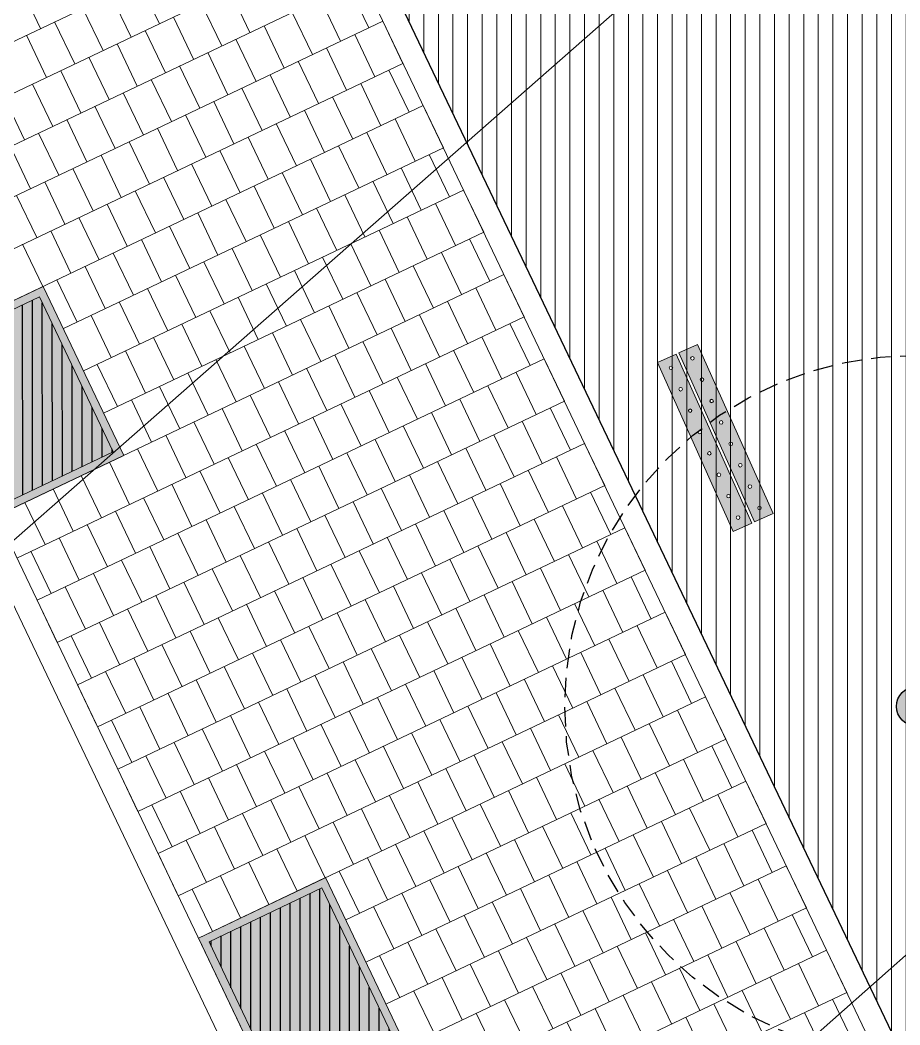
# Model space of a CAD drawing. Header units: metres. Extents: x 678805 to 1359287, y 2747329 to 5497370.
# Drawn here: x 679621.36 to 679632.63, y 2748616.43 to 2748629.31 of the extents above; entities that cross this region are included whole.
import ezdxf
from ezdxf.enums import TextEntityAlignment as Align

# ---------------------------------------------------------------- set-up
doc = ezdxf.new("R2010")
doc.units = ezdxf.units.M
for name, pattern in [('XREF_MON_EIT SUPPORT$0$HIDDEN', [0.375, 0.25, -0.125]), ('XREF_MON_EIT SUPPORT$0$LIM ACERAS$0$PHANTOM2', [1.25, 0.625, -0.125, 0.125, -0.125, 0.125, -0.125]), ('XREF_MON_SFT_TREES$0$HIDDEN', [0.375, 0.25, -0.125])]:
    doc.linetypes.add(name, pattern=pattern)
for name, color, linetype in [('00_XREF_MON_HSC_PAVEMENT', 7, 'Continuous'), ('00_XREF_TWQ_BUILDINGS', 7, 'Continuous'), ('00_XREF_TWQ_SFT_TREES', 7, 'Continuous'), ('00_XREF_TWQ_URBAN CONTEXT', 7, 'Continuous'), ('XREF_MON_EIT SUPPORT$0$SL_TREE_CANOPY_', 254, 'XREF_MON_EIT SUPPORT$0$HIDDEN'), ('XREF_MON_EIT SUPPORT$0$SL_TREE_TRUNK_', 254, 'Continuous'), ('XREF_MON_EIT SUPPORT$0$SL_Trees_out_of_scope_', 254, 'Continuous'), ('XREF_MON_GENERAL_LAYOUT$0$02-L-Edge Line Step -10cm', 6, 'Continuous'), ('XREF_MON_HSC_PAVEMENT$0$03-TR-Tree Pit_Green', 74, 'Continuous'), ('XREF_MON_SFT_TREES$0$SL_TREE_CANOPY', 251, 'XREF_MON_SFT_TREES$0$HIDDEN'), ('XREF_MON_SFT_TREES$0$SL_TREE_TRUNK', 251, 'Continuous'), ('XREF_MON_URBAN CONTEXT$0$XREF_MON_EIT SUPPORT', 7, 'Continuous')]:
    doc.layers.add(name, color=color, linetype=linetype)
for name, color, linetype, true_color in [('02-L-Waterfeatures 01', 7, 'Continuous', 0x4da6ff), ('XREF_MON_HSC_PAVEMENT$0$03-TR-Tree Pit_White', 7, 'Continuous', 0xfcfcfc), ('XREF_MON_SFT_TREES$0$SL_TREE_ACACIA_NILOTICA', 7, 'Continuous', 0x264d00), ('XREF_MON_SFT_TREES$0$SL_TREE_CERCIDIUM_FLORIDUM', 7, 'Continuous', 0xe0e000)]:
    doc.layers.add(name, color=color, linetype=linetype, true_color=true_color)
for name, color, linetype, lineweight in [('XREF_MON_GENERAL_LAYOUT$0$02-L-Level Curves 0.25-0.75m', 33, 'Continuous', 5), ('XREF_MON_GENERAL_LAYOUT$0$02-L-Material Change', 251, 'Continuous', 5), ('XREF_MON_GENERAL_LAYOUT$0$04-BK-Tree Pit', 6, 'Continuous', 5), ('XREF_MON_HSC_FURNITURE$0$03-PG-CBIncluded', 8, 'Continuous', 5), ('XREF_MON_HSC_PAVEMENT$0$04-BK-Tree Pit', 6, 'Continuous', 5)]:
    doc.layers.add(name, color=color, linetype=linetype, lineweight=lineweight)
for name, color, linetype, lineweight, true_color in [('XREF_MON_HSC_PAVEMENT$0$02-L-Joints-Paviment_07_Precast Concrete Blocks 60X40', 7, 'Continuous', 5, 0x999999), ('XREF_MON_HSC_PAVEMENT$0$03-TR-Pavement_01_Compacted Ground', 7, 'Continuous', 5, 0x5a4f30), ('XREF_MON_HSC_PAVEMENT$0$03-TR-Pavement_07_Precast Concrete Blocks 60X40', 7, 'Continuous', 5, 0x999999)]:
    doc.layers.add(name, color=color, linetype=linetype, lineweight=lineweight, true_color=true_color)
doc.layers.get('XREF_MON_SFT_TREES$0$SL_TREE_ACACIA_NILOTICA').off()
doc.layers.get('XREF_MON_SFT_TREES$0$SL_TREE_CERCIDIUM_FLORIDUM').off()
doc.styles.add('XREF_MON_GENERAL_LAYOUT$0$Standard', font='arial.ttf')

# ---------------------------------------------------------------- blocks, each defined once
blk = doc.blocks.new('XREF_MON_EIT SUPPORT$0$trees_outofboundaries')
at = {"layer": 'XREF_MON_EIT SUPPORT$0$SL_TREE_TRUNK_'}
h = blk.add_hatch(color=256, dxfattribs=at)
h.dxf.hatch_style = 1
edge = h.paths.add_edge_path()
edge.add_arc((0, 0), 0.25, 0, 360)
at = {"layer": 'XREF_MON_EIT SUPPORT$0$SL_TREE_CANOPY_', "linetype": 'XREF_MON_EIT SUPPORT$0$LIM ACERAS$0$PHANTOM2'}
blk.add_circle((0, 0), 5, dxfattribs=at)
at = {"layer": 'XREF_MON_EIT SUPPORT$0$SL_TREE_TRUNK_'}
blk.add_circle((0, 0), 0.25, dxfattribs=at)
blk = doc.blocks.new('XREF_MON_EIT SUPPORT')
at = {"layer": 'XREF_MON_EIT SUPPORT$0$SL_Trees_out_of_scope_'}
blk.add_blockref('XREF_MON_EIT SUPPORT$0$trees_outofboundaries', (679616.803, 2748612.973), dxfattribs=at)
blk = doc.blocks.new('XREF_MON_URBAN CONTEXT')
at = {"layer": 'XREF_MON_URBAN CONTEXT$0$XREF_MON_EIT SUPPORT'}
blk.add_blockref('XREF_MON_EIT SUPPORT', (0, 0), dxfattribs=at)
blk = doc.blocks.new('XREF_MON_SFT_TREES$0$cercidium_floridum')
h = blk.add_hatch()
h.set_pattern_fill('ANSI31', color=256, scale=0.1)
edge = h.paths.add_edge_path()
edge.add_arc((0, 0), 4.5, -25.4481, 334.5519)
at = {"layer": 'XREF_MON_SFT_TREES$0$SL_TREE_TRUNK'}
h = blk.add_hatch(color=256, dxfattribs=at)
h.dxf.hatch_style = 1
edge = h.paths.add_edge_path()
edge.add_arc((0, 0), 0.25, 0, 360)
at = {"layer": 'XREF_MON_SFT_TREES$0$SL_TREE_CANOPY', "linetype": 'XREF_MON_SFT_TREES$0$HIDDEN'}
blk.add_circle((0, 0), 4.5, dxfattribs=at)
at = {"layer": 'XREF_MON_SFT_TREES$0$SL_TREE_TRUNK'}
blk.add_circle((0, 0), 0.25, dxfattribs=at)
blk = doc.blocks.new('XREF_MON_SFT_TREES$0$Acacia_nilotica')
h = blk.add_hatch()
h.set_pattern_fill('ANSI31', color=256, scale=0.1)
edge = h.paths.add_edge_path()
edge.add_arc((0, 0), 4, 0, 360)
at = {"layer": 'XREF_MON_SFT_TREES$0$SL_TREE_TRUNK'}
h = blk.add_hatch(color=256, dxfattribs=at)
h.dxf.hatch_style = 1
edge = h.paths.add_edge_path()
edge.add_arc((0, 0), 0.25, 0, 360)
at = {"layer": 'XREF_MON_SFT_TREES$0$SL_TREE_CANOPY', "linetype": 'XREF_MON_SFT_TREES$0$HIDDEN'}
blk.add_circle((0, 0), 4, dxfattribs=at)
at = {"layer": 'XREF_MON_SFT_TREES$0$SL_TREE_TRUNK'}
blk.add_circle((0, 0), 0.25, dxfattribs=at)
blk = doc.blocks.new('XREF_MON_SFT_TREES')
at = {"layer": 'XREF_MON_SFT_TREES$0$SL_TREE_ACACIA_NILOTICA', "rotation": 25.44812939262281}
blk.add_blockref('XREF_MON_SFT_TREES$0$Acacia_nilotica', (679637.305, 2748632.19), dxfattribs=at)
at = {"layer": 'XREF_MON_SFT_TREES$0$SL_TREE_CERCIDIUM_FLORIDUM', "rotation": 25.44812939262281}
for p in [(679632.839, 2748620.516), (679636.491, 2748612.841)]:
    blk.add_blockref('XREF_MON_SFT_TREES$0$cercidium_floridum', p, dxfattribs=at)
blk = doc.blocks.new('XREF_MON_HSC_PAVEMENT$0$ALCORQUE RECTANGULAR')
at = {"layer": 'XREF_MON_HSC_PAVEMENT$0$03-TR-Tree Pit_Green', "ltscale": 0.3}
h = blk.add_hatch(dxfattribs=at)
h.set_pattern_fill('ANSI31', color=256, scale=0.04, angle=-45)
h.set_pattern_definition([(360, (-2068898.16958, 3428624.0145), (3e-17, 0.127), [])])
h.paths.add_polyline_path([(679903.391, 2748647.421), (679902.702, 2748648.869), (679904.689, 2748649.814), (679905.377, 2748648.367)])
at = {"layer": 'XREF_MON_HSC_PAVEMENT$0$03-TR-Tree Pit_White'}
h = blk.add_hatch(color=256, dxfattribs=at)
h.dxf.hatch_style = 1
h.paths.add_polyline_path([(679903.344, 2748647.288), (679902.569, 2748648.916), (679904.736, 2748649.947), (679905.511, 2748648.319)])
blk = doc.blocks.new('XREF_MON_HSC_PAVEMENT')
at = {"layer": 'XREF_MON_HSC_PAVEMENT$0$03-TR-Pavement_01_Compacted Ground', "linetype": 'Continuous'}
h = blk.add_hatch(dxfattribs=at)
h.set_pattern_fill('ANSI31', color=256, scale=0.059, angle=45)
h.set_pattern_definition([(90, (652974.11672, 2717198.73223), (-0.187325, 0), [])])
h.paths.add_polyline_path([(679627.965, 2748648.126), (679619.306, 2748644.028), (679624.438, 2748633.281), (679643.219, 2748642.218), (679635.325, 2748666.118), (679612.376, 2748658.539), (679613.109, 2748657.004), (679621.777, 2748661.129)])
h.paths.add_polyline_path([(679643.184, 2748627.108), (679645.247, 2748622.773), (679640.913, 2748620.711), (679638.85, 2748625.045)])
h.paths.add_polyline_path([(679649.344, 2748581.128), (679662.013, 2748585.317), (679645.021, 2748636.762), (679626.168, 2748629.658)])
at = {"layer": 'XREF_MON_HSC_PAVEMENT$0$02-L-Joints-Paviment_07_Precast Concrete Blocks 60X40'}
for points in [[(679621.36, 2748629.749), (679621.618, 2748629.207)], [(679622.882, 2748629.809), (679623.141, 2748629.267)], [(679624.044, 2748629.697), (679624.303, 2748629.156)], [(679625.567, 2748629.757), (679625.825, 2748629.216)], [(679622.521, 2748629.637), (679622.78, 2748629.095)], [(679625.206, 2748629.585), (679625.464, 2748629.044)], [(679622.16, 2748629.465), (679622.419, 2748628.924)], [(679623.683, 2748629.525), (679623.941, 2748628.984)], [(679623.322, 2748629.353), (679623.58, 2748628.812)], [(679624.844, 2748629.413), (679625.103, 2748628.872)], [(679621.799, 2748629.293), (679622.057, 2748628.752)], [(679622.96, 2748629.181), (679623.219, 2748628.64)], [(679624.483, 2748629.241), (679624.742, 2748628.7)], [(679626.006, 2748629.302), (679626.264, 2748628.76)], [(679621.438, 2748629.121), (679621.696, 2748628.58)], [(679624.122, 2748629.07), (679624.38, 2748628.528)], [(679625.645, 2748629.13), (679625.903, 2748628.588)], [(679622.599, 2748629.009), (679622.858, 2748628.468)], [(679625.283, 2748628.958), (679625.542, 2748628.416)], [(679622.238, 2748628.838), (679622.497, 2748628.296)], [(679623.761, 2748628.898), (679624.019, 2748628.356)], [(679621.877, 2748628.666), (679622.135, 2748628.124)], [(679623.4, 2748628.726), (679623.658, 2748628.184)], [(679624.922, 2748628.786), (679625.181, 2748628.245)], [(679626.084, 2748628.674), (679626.342, 2748628.133)], [(679623.038, 2748628.554), (679623.297, 2748628.013)], [(679624.561, 2748628.614), (679624.82, 2748628.073)], [(679621.516, 2748628.494), (679621.774, 2748627.952)], [(679624.2, 2748628.442), (679624.458, 2748627.901)], [(679625.723, 2748628.502), (679625.981, 2748627.961)], [(679621.154, 2748628.322), (679621.413, 2748627.781)], [(679622.677, 2748628.382), (679622.936, 2748627.841)], [(679625.361, 2748628.33), (679625.62, 2748627.789)], [(679622.316, 2748628.21), (679622.575, 2748627.669)], [(679623.839, 2748628.27), (679624.097, 2748627.729)], [(679625, 2748628.159), (679625.259, 2748627.617)], [(679626.523, 2748628.219), (679626.782, 2748627.677)], [(679621.955, 2748628.038), (679622.213, 2748627.497)], [(679623.478, 2748628.098), (679623.736, 2748627.557)], [(679626.162, 2748628.047), (679626.42, 2748627.505)], [(679623.116, 2748627.927), (679623.375, 2748627.385)], [(679624.639, 2748627.987), (679624.898, 2748627.445)], [(679621.594, 2748627.866), (679621.852, 2748627.325)], [(679624.278, 2748627.815), (679624.536, 2748627.273)], [(679625.801, 2748627.875), (679626.059, 2748627.334)], [(679621.232, 2748627.695), (679621.491, 2748627.153)], [(679622.755, 2748627.755), (679623.014, 2748627.213)], [(679623.917, 2748627.643), (679624.175, 2748627.102)], [(679625.439, 2748627.703), (679625.698, 2748627.162)], [(679622.394, 2748627.583), (679622.653, 2748627.041)], [(679625.078, 2748627.531), (679625.337, 2748626.99)], [(679626.601, 2748627.591), (679626.86, 2748627.05)], [(679622.033, 2748627.411), (679622.291, 2748626.87)], [(679623.555, 2748627.471), (679623.814, 2748626.93)], [(679626.24, 2748627.42), (679626.498, 2748626.878)], [(679623.194, 2748627.299), (679623.453, 2748626.758)], [(679624.717, 2748627.359), (679624.976, 2748626.818)], [(679625.879, 2748627.248), (679626.137, 2748626.706)], [(679621.672, 2748627.239), (679621.93, 2748626.698)], [(679622.833, 2748627.127), (679623.092, 2748626.586)], [(679624.356, 2748627.187), (679624.614, 2748626.646)], [(679627.04, 2748627.136), (679627.299, 2748626.594)], [(679621.31, 2748627.067), (679621.569, 2748626.526)], [(679623.995, 2748627.016), (679624.253, 2748626.474)], [(679625.517, 2748627.076), (679625.776, 2748626.534)], [(679622.472, 2748626.955), (679622.73, 2748626.414)], [(679625.156, 2748626.904), (679625.415, 2748626.362)], [(679626.679, 2748626.964), (679626.937, 2748626.423)], [(679622.111, 2748626.784), (679622.369, 2748626.242)], [(679623.633, 2748626.844), (679623.892, 2748626.302)], [(679624.795, 2748626.732), (679625.054, 2748626.191)], [(679626.318, 2748626.792), (679626.576, 2748626.251)], [(679621.75, 2748626.612), (679622.008, 2748626.07)], [(679623.272, 2748626.672), (679623.531, 2748626.13)], [(679625.957, 2748626.62), (679626.215, 2748626.079)], [(679622.911, 2748626.5), (679623.17, 2748625.959)], [(679624.434, 2748626.56), (679624.692, 2748626.019)], [(679627.118, 2748626.509), (679627.377, 2748625.967)], [(679621.388, 2748626.44), (679621.647, 2748625.898)], [(679624.073, 2748626.388), (679624.331, 2748625.847)], [(679625.595, 2748626.448), (679625.854, 2748625.907)], [(679622.55, 2748626.328), (679622.808, 2748625.787)], [(679623.711, 2748626.216), (679623.97, 2748625.675)], [(679625.234, 2748626.277), (679625.493, 2748625.735)], [(679626.757, 2748626.337), (679627.015, 2748625.795)], [(679622.189, 2748626.156), (679622.447, 2748625.615)], [(679624.873, 2748626.105), (679625.132, 2748625.563)], [(679626.396, 2748626.165), (679626.654, 2748625.623)], [(679621.828, 2748625.984), (679622.086, 2748625.443)], [(679623.35, 2748626.044), (679623.609, 2748625.503)], [(679626.034, 2748625.993), (679626.293, 2748625.451)], [(679627.557, 2748626.053), (679627.816, 2748625.512)], [(679622.989, 2748625.873), (679623.248, 2748625.331)], [(679624.512, 2748625.933), (679624.77, 2748625.391)], [(679627.196, 2748625.881), (679627.455, 2748625.34)], [(679624.151, 2748625.761), (679624.409, 2748625.219)], [(679625.673, 2748625.821), (679625.932, 2748625.28)], [(679626.835, 2748625.709), (679627.093, 2748625.168)], [(679622.628, 2748625.701), (679622.886, 2748625.159)], [(679623.789, 2748625.589), (679624.048, 2748625.048)], [(679625.312, 2748625.649), (679625.571, 2748625.108)], [(679622.267, 2748625.529), (679622.525, 2748624.987)], [(679624.951, 2748625.477), (679625.209, 2748624.936)], [(679626.474, 2748625.537), (679626.732, 2748624.996)], [(679623.428, 2748625.417), (679623.687, 2748624.876)], [(679626.112, 2748625.366), (679626.371, 2748624.824)], [(679627.635, 2748625.426), (679627.894, 2748624.884)], [(679623.067, 2748625.245), (679623.326, 2748624.704)], [(679624.59, 2748625.305), (679624.848, 2748624.764)], [(679625.751, 2748625.194), (679626.01, 2748624.652)], [(679627.274, 2748625.254), (679627.533, 2748624.712)], [(679622.706, 2748625.073), (679622.964, 2748624.532)], [(679624.229, 2748625.134), (679624.487, 2748624.592)], [(679626.913, 2748625.082), (679627.171, 2748624.54)], [(679623.867, 2748624.962), (679624.126, 2748624.42)], [(679625.39, 2748625.022), (679625.649, 2748624.48)], [(679628.074, 2748624.97), (679628.333, 2748624.429)], [(679622.345, 2748624.901), (679622.603, 2748624.36)], [(679625.029, 2748624.85), (679625.287, 2748624.308)], [(679626.552, 2748624.91), (679626.81, 2748624.369)], [(679623.506, 2748624.79), (679623.765, 2748624.248)], [(679624.668, 2748624.678), (679624.926, 2748624.137)], [(679626.19, 2748624.738), (679626.449, 2748624.197)], [(679627.713, 2748624.798), (679627.972, 2748624.257)], [(679623.145, 2748624.618), (679623.404, 2748624.076)], [(679625.829, 2748624.566), (679626.088, 2748624.025)], [(679627.352, 2748624.626), (679627.611, 2748624.085)], [(679622.784, 2748624.446), (679623.042, 2748623.905)], [(679624.307, 2748624.506), (679624.565, 2748623.965)], [(679626.991, 2748624.455), (679627.249, 2748623.913)], [(679623.945, 2748624.334), (679624.204, 2748623.793)], [(679625.468, 2748624.394), (679625.727, 2748623.853)], [(679628.152, 2748624.343), (679628.411, 2748623.801)], [(679623.584, 2748624.162), (679623.843, 2748623.621)], [(679625.107, 2748624.223), (679625.365, 2748623.681)], [(679626.63, 2748624.283), (679626.888, 2748623.741)], [(679627.791, 2748624.171), (679628.05, 2748623.63)], [(679624.746, 2748624.051), (679625.004, 2748623.509)], [(679626.268, 2748624.111), (679626.527, 2748623.569)], [(679623.223, 2748623.991), (679623.482, 2748623.449)], [(679625.907, 2748623.939), (679626.166, 2748623.397)], [(679627.43, 2748623.999), (679627.688, 2748623.458)], [(679622.862, 2748623.819), (679623.12, 2748623.277)], [(679624.384, 2748623.879), (679624.643, 2748623.337)], [(679627.069, 2748623.827), (679627.327, 2748623.286)], [(679628.591, 2748623.887), (679628.85, 2748623.346)], [(679622.501, 2748623.647), (679622.759, 2748623.105)], [(679624.023, 2748623.707), (679624.282, 2748623.165)], [(679625.546, 2748623.767), (679625.805, 2748623.226)], [(679626.708, 2748623.655), (679626.966, 2748623.114)], [(679628.23, 2748623.715), (679628.489, 2748623.174)], [(679623.662, 2748623.535), (679623.921, 2748622.994)], [(679625.185, 2748623.595), (679625.443, 2748623.054)], [(679627.869, 2748623.544), (679628.128, 2748623.002)], [(679622.139, 2748623.475), (679622.398, 2748622.933)], [(679624.824, 2748623.423), (679625.082, 2748622.882)], [(679626.346, 2748623.483), (679626.605, 2748622.942)], [(679621.778, 2748623.303), (679622.037, 2748622.762)], [(679623.301, 2748623.363), (679623.559, 2748622.822)], [(679625.985, 2748623.312), (679626.244, 2748622.77)], [(679627.508, 2748623.372), (679627.766, 2748622.83)], [(679628.669, 2748623.26), (679628.928, 2748622.719)], [(679621.417, 2748623.131), (679621.676, 2748622.59)], [(679622.94, 2748623.191), (679623.198, 2748622.65)], [(679624.462, 2748623.251), (679624.721, 2748622.71)], [(679625.624, 2748623.14), (679625.883, 2748622.598)], [(679627.147, 2748623.2), (679627.405, 2748622.658)], [(679622.579, 2748623.019), (679622.837, 2748622.478)], [(679624.101, 2748623.08), (679624.36, 2748622.538)], [(679626.786, 2748623.028), (679627.044, 2748622.487)], [(679628.308, 2748623.088), (679628.567, 2748622.547)], [(679623.74, 2748622.908), (679623.999, 2748622.366)], [(679625.263, 2748622.968), (679625.521, 2748622.426)], [(679627.947, 2748622.916), (679628.206, 2748622.375)], [(679622.217, 2748622.848), (679622.476, 2748622.306)], [(679624.902, 2748622.796), (679625.16, 2748622.254)], [(679626.424, 2748622.856), (679626.683, 2748622.315)], [(679627.586, 2748622.744), (679627.844, 2748622.203)], [(679629.109, 2748622.804), (679629.367, 2748622.263)], [(679621.856, 2748622.676), (679622.115, 2748622.134)], [(679623.379, 2748622.736), (679623.637, 2748622.194)], [(679624.54, 2748622.624), (679624.799, 2748622.083)], [(679626.063, 2748622.684), (679626.322, 2748622.143)], [(679628.747, 2748622.633), (679629.006, 2748622.091)], [(679621.495, 2748622.504), (679621.754, 2748621.962)], [(679623.018, 2748622.564), (679623.276, 2748622.022)], [(679625.702, 2748622.512), (679625.961, 2748621.971)], [(679627.225, 2748622.572), (679627.483, 2748622.031)], [(679622.657, 2748622.392), (679622.915, 2748621.851)], [(679624.179, 2748622.452), (679624.438, 2748621.911)], [(679626.863, 2748622.401), (679627.122, 2748621.859)], [(679628.386, 2748622.461), (679628.645, 2748621.919)], [(679623.818, 2748622.28), (679624.077, 2748621.739)], [(679625.341, 2748622.34), (679625.599, 2748621.799)], [(679626.502, 2748622.229), (679626.761, 2748621.687)], [(679628.025, 2748622.289), (679628.284, 2748621.747)], [(679622.295, 2748622.22), (679622.554, 2748621.679)], [(679623.457, 2748622.108), (679623.715, 2748621.567)], [(679624.98, 2748622.169), (679625.238, 2748621.627)], [(679627.664, 2748622.117), (679627.922, 2748621.576)], [(679629.187, 2748622.177), (679629.445, 2748621.636)], [(679621.934, 2748622.048), (679622.193, 2748621.507)], [(679624.618, 2748621.997), (679624.877, 2748621.455)], [(679626.141, 2748622.057), (679626.4, 2748621.515)], [(679628.825, 2748622.005), (679629.084, 2748621.464)], [(679621.573, 2748621.876), (679621.831, 2748621.335)], [(679623.096, 2748621.937), (679623.354, 2748621.395)], [(679625.78, 2748621.885), (679626.038, 2748621.344)], [(679627.303, 2748621.945), (679627.561, 2748621.404)], [(679622.734, 2748621.765), (679622.993, 2748621.223)], [(679624.257, 2748621.825), (679624.516, 2748621.283)], [(679625.419, 2748621.713), (679625.677, 2748621.172)], [(679626.941, 2748621.773), (679627.2, 2748621.232)], [(679628.464, 2748621.833), (679628.723, 2748621.292)], [(679629.626, 2748621.722), (679629.884, 2748621.18)], [(679622.373, 2748621.593), (679622.632, 2748621.051)], [(679623.896, 2748621.653), (679624.155, 2748621.111)], [(679626.58, 2748621.601), (679626.839, 2748621.06)], [(679628.103, 2748621.661), (679628.362, 2748621.12)], [(679623.535, 2748621.481), (679623.793, 2748620.94)], [(679625.058, 2748621.541), (679625.316, 2748621)], [(679627.742, 2748621.49), (679628, 2748620.948)], [(679629.265, 2748621.55), (679629.523, 2748621.008)], [(679622.012, 2748621.421), (679622.271, 2748620.879)], [(679624.696, 2748621.369), (679624.955, 2748620.828)], [(679626.219, 2748621.429), (679626.478, 2748620.888)], [(679628.903, 2748621.378), (679629.162, 2748620.836)], [(679623.174, 2748621.309), (679623.432, 2748620.768)], [(679624.335, 2748621.197), (679624.594, 2748620.656)], [(679625.858, 2748621.258), (679626.116, 2748620.716)], [(679627.381, 2748621.318), (679627.639, 2748620.776)], [(679628.542, 2748621.206), (679628.801, 2748620.665)], [(679622.812, 2748621.137), (679623.071, 2748620.596)], [(679625.497, 2748621.086), (679625.755, 2748620.544)], [(679627.019, 2748621.146), (679627.278, 2748620.604)], [(679629.704, 2748621.094), (679629.962, 2748620.553)], [(679622.451, 2748620.965), (679622.71, 2748620.424)], [(679623.974, 2748621.026), (679624.233, 2748620.484)], [(679626.658, 2748620.974), (679626.917, 2748620.433)], [(679628.181, 2748621.034), (679628.44, 2748620.493)], [(679623.613, 2748620.854), (679623.871, 2748620.312)], [(679625.136, 2748620.914), (679625.394, 2748620.372)], [(679627.82, 2748620.862), (679628.078, 2748620.321)], [(679629.342, 2748620.922), (679629.601, 2748620.381)], [(679622.09, 2748620.794), (679622.349, 2748620.252)], [(679623.252, 2748620.682), (679623.51, 2748620.14)], [(679624.774, 2748620.742), (679625.033, 2748620.2)], [(679626.297, 2748620.802), (679626.556, 2748620.261)], [(679627.459, 2748620.69), (679627.717, 2748620.149)], [(679628.981, 2748620.75), (679629.24, 2748620.209)], [(679624.413, 2748620.57), (679624.672, 2748620.029)], [(679625.936, 2748620.63), (679626.194, 2748620.089)], [(679628.62, 2748620.579), (679628.879, 2748620.037)], [(679630.143, 2748620.639), (679630.401, 2748620.097)], [(679622.89, 2748620.51), (679623.149, 2748619.968)], [(679625.575, 2748620.458), (679625.833, 2748619.917)], [(679627.097, 2748620.518), (679627.356, 2748619.977)], [(679629.782, 2748620.467), (679630.04, 2748619.925)], [(679622.529, 2748620.338), (679622.788, 2748619.797)], [(679624.052, 2748620.398), (679624.311, 2748619.857)], [(679626.736, 2748620.347), (679626.995, 2748619.805)], [(679628.259, 2748620.407), (679628.517, 2748619.865)], [(679629.42, 2748620.295), (679629.679, 2748619.754)], [(679623.691, 2748620.226), (679623.949, 2748619.685)], [(679625.213, 2748620.286), (679625.472, 2748619.745)], [(679626.375, 2748620.175), (679626.634, 2748619.633)], [(679627.898, 2748620.235), (679628.156, 2748619.693)], [(679623.33, 2748620.054), (679623.588, 2748619.513)], [(679624.852, 2748620.115), (679625.111, 2748619.573)], [(679627.537, 2748620.063), (679627.795, 2748619.522)], [(679629.059, 2748620.123), (679629.318, 2748619.582)], [(679624.491, 2748619.943), (679624.75, 2748619.401)], [(679626.014, 2748620.003), (679626.272, 2748619.461)], [(679628.698, 2748619.951), (679628.957, 2748619.41)], [(679630.221, 2748620.011), (679630.479, 2748619.47)], [(679622.968, 2748619.883), (679623.227, 2748619.341)], [(679625.653, 2748619.831), (679625.911, 2748619.29)], [(679627.175, 2748619.891), (679627.434, 2748619.35)], [(679628.337, 2748619.779), (679628.595, 2748619.238)], [(679629.86, 2748619.839), (679630.118, 2748619.298)], [(679622.607, 2748619.711), (679622.866, 2748619.169)], [(679624.13, 2748619.771), (679624.388, 2748619.229)], [(679625.291, 2748619.659), (679625.55, 2748619.118)], [(679626.814, 2748619.719), (679627.073, 2748619.178)], [(679629.498, 2748619.668), (679629.757, 2748619.126)], [(679623.769, 2748619.599), (679624.027, 2748619.057)], [(679626.453, 2748619.547), (679626.712, 2748619.006)], [(679627.976, 2748619.607), (679628.234, 2748619.066)], [(679630.66, 2748619.556), (679630.919, 2748619.014)], [(679623.408, 2748619.427), (679623.666, 2748618.886)], [(679624.93, 2748619.487), (679625.189, 2748618.946)], [(679627.615, 2748619.436), (679627.873, 2748618.894)], [(679629.137, 2748619.496), (679629.396, 2748618.954)], [(679624.569, 2748619.315), (679624.828, 2748618.774)], [(679626.092, 2748619.375), (679626.35, 2748618.834)], [(679627.253, 2748619.264), (679627.512, 2748618.722)], [(679628.776, 2748619.324), (679629.035, 2748618.782)], [(679630.299, 2748619.384), (679630.557, 2748618.843)], [(679623.046, 2748619.255), (679623.305, 2748618.714)], [(679624.208, 2748619.143), (679624.466, 2748618.602)], [(679625.731, 2748619.204), (679625.989, 2748618.662)], [(679628.415, 2748619.152), (679628.673, 2748618.611)], [(679629.938, 2748619.212), (679630.196, 2748618.671)], [(679625.369, 2748619.032), (679625.628, 2748618.49)], [(679626.892, 2748619.092), (679627.151, 2748618.55)], [(679629.576, 2748619.04), (679629.835, 2748618.499)], [(679623.847, 2748618.972), (679624.105, 2748618.43)], [(679626.531, 2748618.92), (679626.79, 2748618.379)], [(679628.054, 2748618.98), (679628.312, 2748618.439)], [(679630.738, 2748618.929), (679630.996, 2748618.387)], [(679623.485, 2748618.8), (679623.744, 2748618.258)], [(679625.008, 2748618.86), (679625.267, 2748618.318)], [(679626.17, 2748618.748), (679626.428, 2748618.207)], [(679627.692, 2748618.808), (679627.951, 2748618.267)], [(679629.215, 2748618.868), (679629.474, 2748618.327)], [(679630.377, 2748618.757), (679630.635, 2748618.215)], [(679623.124, 2748618.628), (679623.383, 2748618.086)], [(679624.647, 2748618.688), (679624.906, 2748618.147)], [(679627.331, 2748618.636), (679627.59, 2748618.095)], [(679628.854, 2748618.696), (679629.113, 2748618.155)], [(679624.286, 2748618.516), (679624.544, 2748617.975)], [(679625.809, 2748618.576), (679626.067, 2748618.035)], [(679628.493, 2748618.525), (679628.751, 2748617.983)], [(679630.016, 2748618.585), (679630.274, 2748618.043)], [(679625.447, 2748618.404), (679625.706, 2748617.863)], [(679626.97, 2748618.464), (679627.229, 2748617.923)], [(679629.654, 2748618.413), (679629.913, 2748617.871)], [(679631.177, 2748618.473), (679631.436, 2748617.932)], [(679623.925, 2748618.344), (679624.183, 2748617.803)], [(679626.609, 2748618.293), (679626.867, 2748617.751)], [(679628.132, 2748618.353), (679628.39, 2748617.811)], [(679629.293, 2748618.241), (679629.552, 2748617.7)], [(679630.816, 2748618.301), (679631.074, 2748617.76)], [(679623.563, 2748618.172), (679623.822, 2748617.631)], [(679626.248, 2748618.121), (679626.506, 2748617.579)], [(679627.77, 2748618.181), (679628.029, 2748617.639)], [(679630.455, 2748618.129), (679630.713, 2748617.588)], [(679627.409, 2748618.009), (679627.668, 2748617.468)], [(679628.932, 2748618.069), (679629.191, 2748617.528)], [(679625.887, 2748617.949), (679626.145, 2748617.407)], [(679628.571, 2748617.897), (679628.829, 2748617.356)], [(679630.094, 2748617.957), (679630.352, 2748617.416)], [(679631.255, 2748617.846), (679631.514, 2748617.304)], [(679627.048, 2748617.837), (679627.307, 2748617.296)], [(679628.21, 2748617.725), (679628.468, 2748617.184)], [(679629.732, 2748617.786), (679629.991, 2748617.244)], [(679626.687, 2748617.665), (679626.945, 2748617.124)], [(679629.371, 2748617.614), (679629.63, 2748617.072)], [(679630.894, 2748617.674), (679631.152, 2748617.132)], [(679626.326, 2748617.493), (679626.584, 2748616.952)], [(679627.848, 2748617.553), (679628.107, 2748617.012)], [(679630.533, 2748617.502), (679630.791, 2748616.96)], [(679627.487, 2748617.382), (679627.746, 2748616.84)], [(679629.01, 2748617.442), (679629.269, 2748616.9)], [(679630.171, 2748617.33), (679630.43, 2748616.789)], [(679631.694, 2748617.39), (679631.953, 2748616.849)], [(679625.965, 2748617.321), (679626.223, 2748616.78)], [(679627.126, 2748617.21), (679627.385, 2748616.668)], [(679628.649, 2748617.27), (679628.907, 2748616.728)], [(679631.333, 2748617.218), (679631.592, 2748616.677)], [(679628.288, 2748617.098), (679628.546, 2748616.557)], [(679629.81, 2748617.158), (679630.069, 2748616.617)], [(679626.765, 2748617.038), (679627.023, 2748616.496)], [(679629.449, 2748616.986), (679629.708, 2748616.445)], [(679630.972, 2748617.046), (679631.23, 2748616.505)], [(679626.404, 2748616.866), (679626.662, 2748616.325)], [(679627.926, 2748616.926), (679628.185, 2748616.385)], [(679629.088, 2748616.814), (679629.346, 2748616.273)], [(679630.611, 2748616.875), (679630.869, 2748616.333)], [(679627.565, 2748616.754), (679627.824, 2748616.213)], [(679630.249, 2748616.703), (679630.508, 2748616.161)], [(679631.772, 2748616.763), (679632.031, 2748616.221)], [(679627.204, 2748616.582), (679627.463, 2748616.041)], [(679628.727, 2748616.643), (679628.985, 2748616.101)], [(679631.411, 2748616.591), (679631.67, 2748616.049)], [(679628.366, 2748616.471), (679628.624, 2748615.929)], [(679629.888, 2748616.531), (679630.147, 2748615.989)]]:
    blk.add_lwpolyline(points, dxfattribs=at)
at = {"layer": 'XREF_MON_HSC_PAVEMENT$0$03-TR-Pavement_07_Precast Concrete Blocks 60X40'}
for p, q in [((679618.729, 2748627.832), (679625.23, 2748630.926)), ((679618.987, 2748627.291), (679625.489, 2748630.384)), ((679619.246, 2748626.749), (679625.747, 2748629.843)), ((679619.504, 2748626.208), (679626.006, 2748629.302)), ((679619.763, 2748625.666), (679626.264, 2748628.76)), ((679620.022, 2748625.125), (679626.523, 2748628.219)), ((679621.911, 2748625.359), (679626.782, 2748627.677)), ((679622.168, 2748624.818), (679627.04, 2748627.136)), ((679622.426, 2748624.276), (679627.299, 2748626.594)), ((679621.056, 2748622.959), (679627.557, 2748626.053)), ((679621.314, 2748622.418), (679627.816, 2748625.512)), ((679621.573, 2748621.876), (679628.074, 2748624.97)), ((679621.831, 2748621.335), (679628.333, 2748624.429)), ((679622.09, 2748620.794), (679628.591, 2748623.887)), ((679622.349, 2748620.252), (679628.85, 2748623.346)), ((679622.607, 2748619.711), (679629.109, 2748622.804)), ((679622.866, 2748619.169), (679629.367, 2748622.263)), ((679623.124, 2748618.628), (679629.626, 2748621.722)), ((679623.383, 2748618.086), (679629.884, 2748621.18)), ((679623.641, 2748617.545), (679630.143, 2748620.639)), ((679625.531, 2748617.779), (679630.401, 2748620.097)), ((679625.788, 2748617.238), (679630.66, 2748619.556)), ((679626.046, 2748616.696), (679630.919, 2748619.014)), ((679624.676, 2748615.379), (679631.177, 2748618.473)), ((679624.934, 2748614.838), (679631.436, 2748617.932)), ((679625.193, 2748614.296), (679631.694, 2748617.39)), ((679625.451, 2748613.755), (679631.953, 2748616.849))]:
    blk.add_line(p, q, dxfattribs=at)
at = {"layer": 'XREF_MON_HSC_PAVEMENT$0$04-BK-Tree Pit', "rotation": 90}
for p in [(3428269.972, 2068720.39), (3428273.592, 2068712.81)]:
    blk.add_blockref('XREF_MON_HSC_PAVEMENT$0$ALCORQUE RECTANGULAR', p, dxfattribs=at)
blk = doc.blocks.new('XREF_MON_HSC_FURNITURE$0$RAI_B_HL')
at = {"true_color": 0xfcfcfc}
h = blk.add_hatch(color=7, dxfattribs=at)
h.dxf.hatch_style = 1
h.paths.add_polyline_path([(2100.409, 179.385), (2100.67, 179.41), (2100.44, 181.774), (2100.179, 181.749)])
h.paths.add_polyline_path([(2100.491, 180.133, -1), (2100.445, 180.129, -1)], flags=16)
h.paths.add_polyline_path([(2100.488, 180.133, -1), (2100.448, 180.129, -1)], flags=0)
h.paths.add_polyline_path([(2100.416, 180.428, -1), (2100.462, 180.432, -1)], flags=16)
h.paths.add_polyline_path([(2100.52, 179.834, -1), (2100.474, 179.83, -1)], flags=16)
h.paths.add_polyline_path([(2100.387, 180.727, -1), (2100.433, 180.731, -1)], flags=16)
h.paths.add_polyline_path([(2100.549, 179.536, -1), (2100.503, 179.531, -1)], flags=16)
h.paths.add_polyline_path([(2100.358, 181.026, -1), (2100.404, 181.03, -1)], flags=16)
h.paths.add_polyline_path([(2100.329, 181.325, -1), (2100.375, 181.329, -1)], flags=16)
h.paths.add_polyline_path([(2100.3, 181.624, -1), (2100.346, 181.628, -1)], flags=16)
h = blk.add_hatch(color=7, dxfattribs=at)
h.dxf.hatch_style = 1
h.paths.add_polyline_path([(2100.11, 179.356), (2100.371, 179.381), (2100.141, 181.745), (2099.88, 181.72)])
h.paths.add_polyline_path([(2100.192, 180.104, -1), (2100.146, 180.1, -1)], flags=16)
h.paths.add_polyline_path([(2100.189, 180.104, -1), (2100.149, 180.1, -1)], flags=0)
h.paths.add_polyline_path([(2100.117, 180.399, -1), (2100.163, 180.403, -1)], flags=16)
h.paths.add_polyline_path([(2100.221, 179.805, -1), (2100.175, 179.801, -1)], flags=16)
h.paths.add_polyline_path([(2100.088, 180.698, -1), (2100.134, 180.702, -1)], flags=16)
h.paths.add_polyline_path([(2100.25, 179.506, -1), (2100.204, 179.502, -1)], flags=16)
h.paths.add_polyline_path([(2100.059, 180.997, -1), (2100.105, 181.001, -1)], flags=16)
h.paths.add_polyline_path([(2100.03, 181.296, -1), (2100.076, 181.3, -1)], flags=16)
h.paths.add_polyline_path([(2100.001, 181.595, -1), (2100.047, 181.599, -1)], flags=16)
for points in [[(2100.409, 179.385), (2100.67, 179.41), (2100.44, 181.774), (2100.179, 181.749), (2100.409, 179.385)], [(2100.11, 179.356), (2100.371, 179.381), (2100.141, 181.745), (2099.88, 181.72), (2100.11, 179.356)]]:
    blk.add_lwpolyline(points, close=True)
for centre, radius in [((2100.323, 181.626), 0.023), ((2100.024, 181.597), 0.023), ((2100.053, 181.298), 0.023), ((2100.352, 181.327), 0.023), ((2100.082, 180.999), 0.023), ((2100.381, 181.028), 0.023), ((2100.41, 180.729), 0.023), ((2100.111, 180.7), 0.023), ((2100.14, 180.401), 0.023), ((2100.439, 180.43), 0.023), ((2100.169, 180.102), 0.023), ((2100.169, 180.102), 0.02), ((2100.468, 180.131), 0.023), ((2100.468, 180.131), 0.02), ((2100.497, 179.832), 0.023), ((2100.198, 179.803), 0.023), ((2100.227, 179.504), 0.023), ((2100.526, 179.533), 0.023)]:
    blk.add_circle(centre, radius)
blk = doc.blocks.new('XREF_MON_HSC_FURNITURE$0$RAI_D')
at = {"rotation": 324.4534980158393}
blk.add_blockref('XREF_MON_HSC_FURNITURE$0$RAI_B_HL', (-1815.645, 1074.162), dxfattribs=at)
blk = doc.blocks.new('XREF_MON_HSC_FURNITURE')
at = {"layer": 'XREF_MON_HSC_FURNITURE$0$03-PG-CBIncluded', "rotation": 234.1251932584}
blk.add_blockref('XREF_MON_HSC_FURNITURE$0$RAI_D', (679629.171, 2748622.535), dxfattribs=at)
blk = doc.blocks.new('XREF_MON_GENERAL_LAYOUT$0$ALCORQUE RECTANGULAR')
blk.add_lwpolyline([(679903.391, 2748647.421), (679902.702, 2748648.868), (679904.689, 2748649.814), (679905.378, 2748648.366)], close=True)
at = {"layer": 'XREF_MON_GENERAL_LAYOUT$0$02-L-Material Change'}
blk.add_lwpolyline([(679903.344, 2748647.288), (679902.569, 2748648.916), (679904.736, 2748649.947), (679905.511, 2748648.319)], close=True, dxfattribs=at)
blk = doc.blocks.new('XREF_MON_GENERAL_LAYOUT')
at = {"layer": 'XREF_MON_GENERAL_LAYOUT$0$02-L-Edge Line Step -10cm'}
blk.add_line((679649.344, 2748581.128), (679626.168, 2748629.658), dxfattribs=at)
at = {"layer": 'XREF_MON_GENERAL_LAYOUT$0$02-L-Level Curves 0.25-0.75m', "ltscale": 0.3}
for points in [[(679700.932, 2748603.092), (679676.479, 2748594.482), (679643.537, 2748642.212), (679620.991, 2748622.398)], [(679626.177, 2748611.54), (679647.445, 2748630.38), (679673.663, 2748592.68), (679701.173, 2748602.36)]]:
    blk.add_lwpolyline(points, dxfattribs=at)
at = {"layer": 'XREF_MON_GENERAL_LAYOUT$0$02-L-Material Change'}
for p, q in [((679667.595, 2748524.804), (679599.165, 2748668.107)), ((679649.169, 2748580.797), (679625.761, 2748629.815))]:
    blk.add_line(p, q, dxfattribs=at)
at = {"layer": 'XREF_MON_GENERAL_LAYOUT$0$02-L-Material Change', "ltscale": 0.3}
blk.add_line((679667.86, 2748524.952), (679599.52, 2748668.055), dxfattribs=at)
at = {"layer": 'XREF_MON_GENERAL_LAYOUT$0$04-BK-Tree Pit', "rotation": 90}
for p in [(3428269.972, 2068720.39), (3428273.592, 2068712.81)]:
    blk.add_blockref('XREF_MON_GENERAL_LAYOUT$0$ALCORQUE RECTANGULAR', p, dxfattribs=at)
at = {"style": 'XREF_MON_GENERAL_LAYOUT$0$Standard'}
for tag, rotation, p in [('604,00', 330.2643, (679905.77, 2748776.558)), ('603,00', 330.2643, (679901.861, 2748753.477)), ('600,00', 133.826, (679944.597, 2748745.153)), ('602,00', 330.2643, (679883.319, 2748738.727)), ('601,00', 117.8906, (679920.972, 2748732.87)), ('601,00', 330.2643, (679864.777, 2748723.976)), ('600,00', 40.8833, (679777.405, 2748705.444, 1.17)), ('602,00', 330.2643, (679941.275, 2748705.483)), ('601,00', 40.8833, (679701.798, 2748703.889, 1.17)), ('598,00', 62.091, (679810.267, 2748702.619)), ('600,00', 330.2643, (679877.781, 2748691.131)), ('600,00', 19.5511, (679920.444, 2748685.496)), ('601,00', 330.2643, (679934.813, 2748683.804)), ('599,00', 330.2643, (679854.567, 2748679.061)), ('600,00', 88.3928, (679743.913, 2748675.572)), ('599,00', 20.6086, (679924.26, 2748675.216)), ('601,00', 88.3928, (679728.035, 2748671.318, -2)), ('602,00', 88.3928, (679711.826, 2748665.966, -1)), ('603,00', 88.3928, (679695.615, 2748660.611)), ('599,00', 40.8833, (679788.807, 2748655.829, 1.17)), ('601,00', 40.8833, (679627.612, 2748644.603, 1.17)), ('603,00', 41.7058, (679702.499, 2748628.484, 1.17)), ('600,00', 40.8833, (679645.925, 2748597.926, 1.17)), ('599,00', 34.2277, (679673.574, 2748555.136, 5.34))]:
    blk.add_attdef(tag, text='', height=1, rotation=rotation, dxfattribs=at).set_placement(p, align=Align.MIDDLE)
at = {"ltscale": 0.3, "style": 'XREF_MON_GENERAL_LAYOUT$0$Standard'}
for tag, rotation, p in [('603,50', 330.2643, (679911.501, 2748760.57)), ('602,50', 330.2643, (679892.865, 2748745.846)), ('600,50', 133.826, (679933.048, 2748738.729)), ('601,50', 330.2643, (679873.581, 2748731.671)), ('601,50', 101.2857, (679909.522, 2748726.945)), ('602,50', 330.2643, (679948.625, 2748713.86)), ('600,50', 39.606, (679743.243, 2748706.971)), ('600,50', 330.2643, (679880.266, 2748702.726)), ('600,50', 17.3537, (679917.615, 2748690.554)), ('599,50', 330.2643, (679867.197, 2748684.716)), ('599,50', 18.8944, (679921.71, 2748680.578)), ('599,50', 39.606, (679778.991, 2748677.241)), ('600,50', 88.3928, (679735.925, 2748673.586)), ('601,50', 88.3928, (679719.906, 2748668.581)), ('602,50', 88.3928, (679703.474, 2748663.452)), ('598,50', 330.2643, (679861.765, 2748662.397)), ('601,50', 39.606, (679610.513, 2748662.061)), ('600,00', 41.7058, (679752.308, 2748637.685)), ('601,00', 41.7058, (679736.044, 2748634.538)), ('599,00', 35.0835, (679763.043, 2748634.415, 1.17)), ('602,00', 41.7058, (679720.174, 2748633.096, 1.17)), ('600,00', 35.0835, (679747.063, 2748629.903, 1.17)), ('601,00', 35.0835, (679731.246, 2748625.239, 1.17)), ('600,50', 39.606, (679636.92, 2748621.339)), ('602,00', 35.0835, (679715.4, 2748620.639, 1.17)), ('599,50', 28.7604, (679659.482, 2748574.323))]:
    blk.add_attdef(tag, text='', height=1, rotation=rotation, dxfattribs=at).set_placement(p, align=Align.MIDDLE)

msp = doc.modelspace()

# ---------------------------------------------------------------- block references
at = {"layer": '00_XREF_MON_HSC_PAVEMENT'}
msp.add_blockref('XREF_MON_HSC_PAVEMENT', (0, 0), dxfattribs=at)
at = {"layer": '00_XREF_TWQ_BUILDINGS'}
msp.add_blockref('XREF_MON_HSC_FURNITURE', (0, 0), dxfattribs=at)
at = {"layer": '00_XREF_TWQ_SFT_TREES'}
msp.add_blockref('XREF_MON_SFT_TREES', (0, 0), dxfattribs=at)
at = {"layer": '00_XREF_TWQ_URBAN CONTEXT'}
msp.add_blockref('XREF_MON_URBAN CONTEXT', (0, 0), dxfattribs=at)
at = {"layer": '02-L-Waterfeatures 01', "color": 18, "true_color": 0x000000}
msp.add_blockref('XREF_MON_GENERAL_LAYOUT', (0, 0), dxfattribs=at)

doc.saveas('drawing.dxf')
